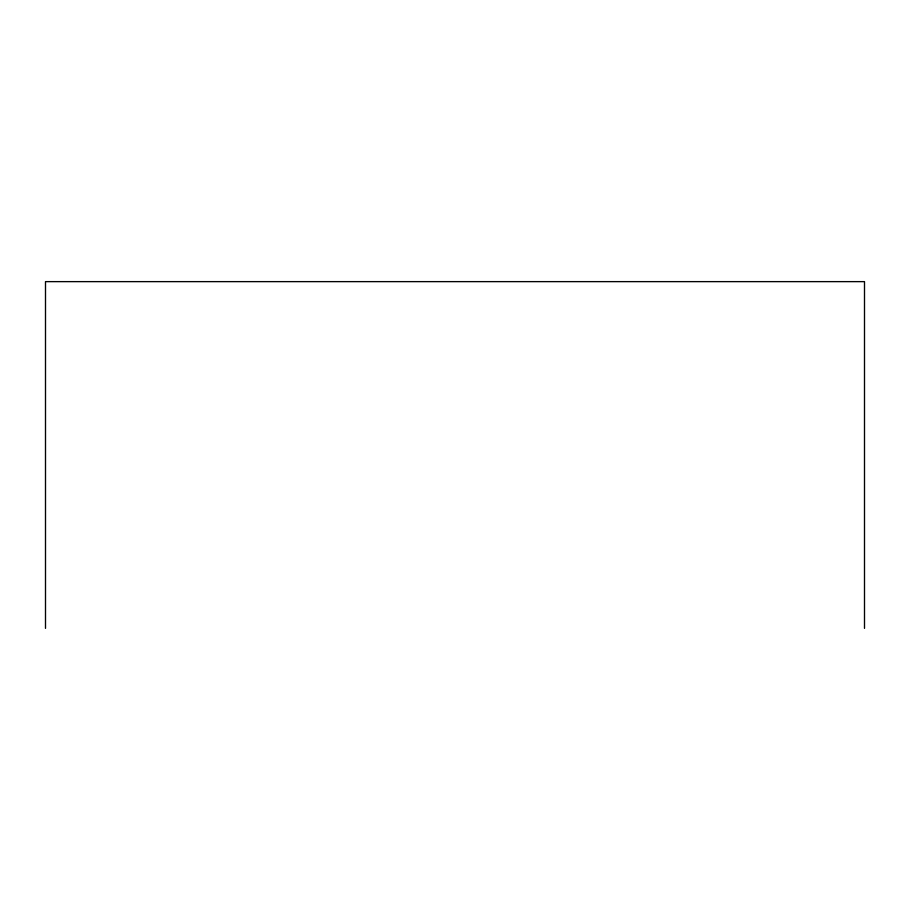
<?xml version="1.0" encoding="UTF-8"?>
<svg xmlns="http://www.w3.org/2000/svg" width="910" height="910" viewBox="0 0 910 910"><rect width="100%" height="100%" fill="white"/><g stroke="black" fill="none" stroke-linecap="round" stroke-linejoin="round"><path stroke-width="1.36" d="M864.5 628.366L864.5 281.634L45.5 281.634L45.5 628.366"/></g></svg>
